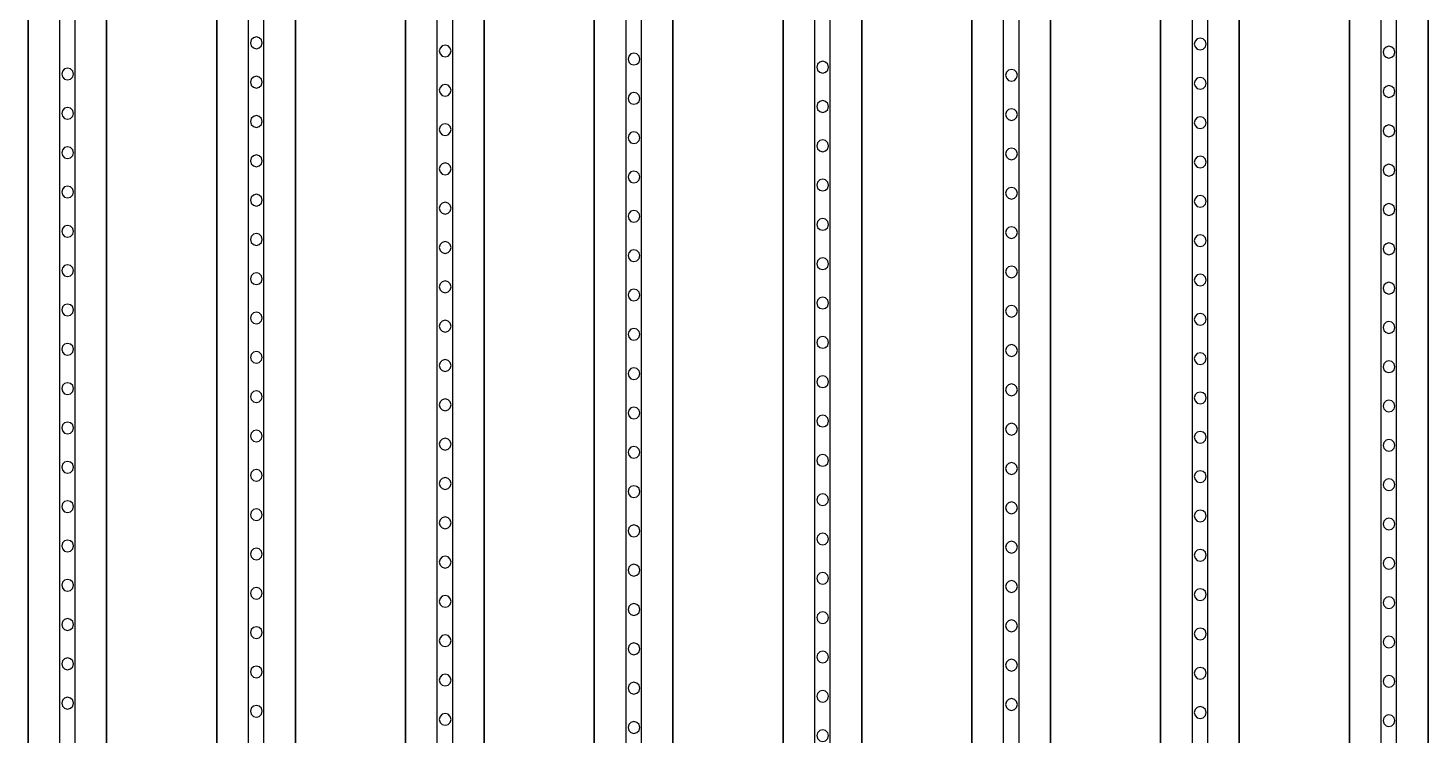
# Model space of a CAD drawing. Header units: metres. Extents: x -1550 to 1550, y -904 to 26100.
# Drawn here: x 12 to 190, y 6365.9 to 6455.8 of the extents above; entities that cross this region are included whole.
import ezdxf

# ---------------------------------------------------------------- set-up
doc = ezdxf.new("R2010")
doc.units = ezdxf.units.M
for name, color, linetype in [('Metal', 4, 'CONTINUOUS'), ('pattern_ionp', 7, 'CONTINUOUS'), ('Polyimide', 3, 'CONTINUOUS'), ('Polyimide_Negative', 5, 'CONTINUOUS')]:
    doc.layers.add(name, color=color, linetype=linetype)

msp = doc.modelspace()

# ---------------------------------------------------------------- linework, layer by layer
at = {"layer": 'Metal'}
for points in [[(18, 8.5), (18, 11993.5), (16, 11993.5), (16, 11993.5), (16, 8.5)], [(42, 262.47), (42, 11993.5), (40, 11993.5), (40, 11993.5), (40, 262.47)], [(66, 516.44), (66, 11993.5), (64, 11993.5), (64, 11993.5), (64, 516.44)], [(90, 770.4), (90, 11993.5), (88, 11993.5), (88, 11993.5), (88, 770.4)], [(114, 1024.37), (114, 11993.5), (112, 11993.5), (112, 11993.5), (112, 1024.37)], [(138, 1278.34), (138, 11993.5), (136, 11993.5), (136, 11993.5), (136, 1278.34)], [(162, 1532.31), (162, 11993.5), (160, 11993.5), (160, 11993.5), (160, 1532.31)], [(186, 1786.28), (186, 11993.5), (184, 11993.5), (184, 11993.5), (184, 1786.28)]]:
    msp.add_lwpolyline(points, dxfattribs=at)
at = {"layer": 'pattern_ionp'}
for points in [[(41.79, 6453.91), (41.69, 6454.29), (41.41, 6454.56), (41.04, 6454.66), (40.66, 6454.56), (40.39, 6454.29), (40.29, 6453.91), (40.39, 6453.54), (40.66, 6453.26), (41.04, 6453.16), (41.41, 6453.26), (41.69, 6453.54), (41.79, 6453.91)], [(161.79, 6453.75), (161.69, 6454.13), (161.41, 6454.4), (161.04, 6454.5), (160.66, 6454.4), (160.39, 6454.13), (160.29, 6453.75), (160.39, 6453.38), (160.66, 6453.1), (161.04, 6453), (161.41, 6453.1), (161.69, 6453.38), (161.79, 6453.75)], [(65.79, 6452.88), (65.69, 6453.25), (65.41, 6453.53), (65.04, 6453.63), (64.66, 6453.53), (64.39, 6453.25), (64.29, 6452.88), (64.39, 6452.5), (64.66, 6452.23), (65.04, 6452.13), (65.41, 6452.23), (65.69, 6452.5), (65.79, 6452.88)], [(89.79, 6451.85), (89.69, 6452.22), (89.41, 6452.5), (89.04, 6452.6), (88.66, 6452.5), (88.39, 6452.22), (88.29, 6451.85), (88.39, 6451.47), (88.66, 6451.2), (89.04, 6451.1), (89.41, 6451.2), (89.69, 6451.47), (89.79, 6451.85)], [(185.79, 6452.72), (185.69, 6453.1), (185.41, 6453.37), (185.04, 6453.47), (184.66, 6453.37), (184.39, 6453.1), (184.29, 6452.72), (184.39, 6452.35), (184.66, 6452.07), (185.04, 6451.97), (185.41, 6452.07), (185.69, 6452.35), (185.79, 6452.72)], [(113.79, 6450.82), (113.69, 6451.19), (113.41, 6451.47), (113.04, 6451.57), (112.66, 6451.47), (112.39, 6451.19), (112.29, 6450.82), (112.39, 6450.44), (112.66, 6450.17), (113.04, 6450.07), (113.41, 6450.17), (113.69, 6450.44), (113.79, 6450.82)], [(17.79, 6449.94), (17.69, 6450.32), (17.41, 6450.59), (17.04, 6450.69), (16.66, 6450.59), (16.39, 6450.32), (16.29, 6449.94), (16.39, 6449.57), (16.66, 6449.29), (17.04, 6449.19), (17.41, 6449.29), (17.69, 6449.57), (17.79, 6449.94)], [(41.79, 6448.91), (41.69, 6449.29), (41.41, 6449.56), (41.04, 6449.66), (40.66, 6449.56), (40.39, 6449.29), (40.29, 6448.91), (40.39, 6448.54), (40.66, 6448.26), (41.04, 6448.16), (41.41, 6448.26), (41.69, 6448.54), (41.79, 6448.91)], [(137.79, 6449.78), (137.69, 6450.16), (137.41, 6450.43), (137.04, 6450.53), (136.66, 6450.43), (136.39, 6450.16), (136.29, 6449.78), (136.39, 6449.41), (136.66, 6449.14), (137.04, 6449.03), (137.41, 6449.14), (137.69, 6449.41), (137.79, 6449.78)], [(161.79, 6448.75), (161.69, 6449.13), (161.41, 6449.4), (161.04, 6449.5), (160.66, 6449.4), (160.39, 6449.13), (160.29, 6448.75), (160.39, 6448.38), (160.66, 6448.1), (161.04, 6448), (161.41, 6448.1), (161.69, 6448.38), (161.79, 6448.75)], [(65.79, 6447.88), (65.69, 6448.25), (65.41, 6448.53), (65.04, 6448.63), (64.66, 6448.53), (64.39, 6448.25), (64.29, 6447.88), (64.39, 6447.5), (64.66, 6447.23), (65.04, 6447.13), (65.41, 6447.23), (65.69, 6447.5), (65.79, 6447.88)], [(89.79, 6446.85), (89.69, 6447.22), (89.41, 6447.5), (89.04, 6447.6), (88.66, 6447.5), (88.39, 6447.22), (88.29, 6446.85), (88.39, 6446.47), (88.66, 6446.2), (89.04, 6446.1), (89.41, 6446.2), (89.69, 6446.47), (89.79, 6446.85)], [(185.79, 6447.72), (185.69, 6448.1), (185.41, 6448.37), (185.04, 6448.47), (184.66, 6448.37), (184.39, 6448.1), (184.29, 6447.72), (184.39, 6447.35), (184.66, 6447.07), (185.04, 6446.97), (185.41, 6447.07), (185.69, 6447.35), (185.79, 6447.72)], [(17.79, 6444.94), (17.69, 6445.32), (17.41, 6445.59), (17.04, 6445.69), (16.66, 6445.59), (16.39, 6445.32), (16.29, 6444.94), (16.39, 6444.57), (16.66, 6444.29), (17.04, 6444.19), (17.41, 6444.29), (17.69, 6444.57), (17.79, 6444.94)], [(113.79, 6445.82), (113.69, 6446.19), (113.41, 6446.47), (113.04, 6446.57), (112.66, 6446.47), (112.39, 6446.19), (112.29, 6445.82), (112.39, 6445.44), (112.66, 6445.17), (113.04, 6445.07), (113.41, 6445.17), (113.69, 6445.44), (113.79, 6445.82)], [(137.79, 6444.78), (137.69, 6445.16), (137.41, 6445.43), (137.04, 6445.53), (136.66, 6445.43), (136.39, 6445.16), (136.29, 6444.78), (136.39, 6444.41), (136.66, 6444.14), (137.04, 6444.03), (137.41, 6444.14), (137.69, 6444.41), (137.79, 6444.78)], [(41.79, 6443.91), (41.69, 6444.29), (41.41, 6444.56), (41.04, 6444.66), (40.66, 6444.56), (40.39, 6444.29), (40.29, 6443.91), (40.39, 6443.54), (40.66, 6443.26), (41.04, 6443.16), (41.41, 6443.26), (41.69, 6443.54), (41.79, 6443.91)], [(65.79, 6442.88), (65.69, 6443.25), (65.41, 6443.53), (65.04, 6443.63), (64.66, 6443.53), (64.39, 6443.25), (64.29, 6442.88), (64.39, 6442.5), (64.66, 6442.23), (65.04, 6442.13), (65.41, 6442.23), (65.69, 6442.5), (65.79, 6442.88)], [(161.79, 6443.75), (161.69, 6444.13), (161.41, 6444.4), (161.04, 6444.5), (160.66, 6444.4), (160.39, 6444.13), (160.29, 6443.75), (160.39, 6443.38), (160.66, 6443.1), (161.04, 6443), (161.41, 6443.1), (161.69, 6443.38), (161.79, 6443.75)], [(89.79, 6441.85), (89.69, 6442.22), (89.41, 6442.5), (89.04, 6442.6), (88.66, 6442.5), (88.39, 6442.22), (88.29, 6441.85), (88.39, 6441.47), (88.66, 6441.2), (89.04, 6441.1), (89.41, 6441.2), (89.69, 6441.47), (89.79, 6441.85)], [(185.79, 6442.72), (185.69, 6443.1), (185.41, 6443.37), (185.04, 6443.47), (184.66, 6443.37), (184.39, 6443.1), (184.29, 6442.72), (184.39, 6442.35), (184.66, 6442.07), (185.04, 6441.97), (185.41, 6442.07), (185.69, 6442.35), (185.79, 6442.72)], [(17.79, 6439.94), (17.69, 6440.32), (17.41, 6440.59), (17.04, 6440.69), (16.66, 6440.59), (16.39, 6440.32), (16.29, 6439.94), (16.39, 6439.57), (16.66, 6439.29), (17.04, 6439.19), (17.41, 6439.29), (17.69, 6439.57), (17.79, 6439.94)], [(113.79, 6440.82), (113.69, 6441.19), (113.41, 6441.47), (113.04, 6441.57), (112.66, 6441.47), (112.39, 6441.19), (112.29, 6440.82), (112.39, 6440.44), (112.66, 6440.17), (113.04, 6440.07), (113.41, 6440.17), (113.69, 6440.44), (113.79, 6440.82)], [(137.79, 6439.78), (137.69, 6440.16), (137.41, 6440.43), (137.04, 6440.53), (136.66, 6440.43), (136.39, 6440.16), (136.29, 6439.78), (136.39, 6439.41), (136.66, 6439.14), (137.04, 6439.03), (137.41, 6439.14), (137.69, 6439.41), (137.79, 6439.78)], [(41.79, 6438.91), (41.69, 6439.29), (41.41, 6439.56), (41.04, 6439.66), (40.66, 6439.56), (40.39, 6439.29), (40.29, 6438.91), (40.39, 6438.54), (40.66, 6438.26), (41.04, 6438.16), (41.41, 6438.26), (41.69, 6438.54), (41.79, 6438.91)], [(65.79, 6437.88), (65.69, 6438.25), (65.41, 6438.53), (65.04, 6438.63), (64.66, 6438.53), (64.39, 6438.25), (64.29, 6437.88), (64.39, 6437.5), (64.66, 6437.23), (65.04, 6437.13), (65.41, 6437.23), (65.69, 6437.5), (65.79, 6437.88)], [(161.79, 6438.75), (161.69, 6439.13), (161.41, 6439.4), (161.04, 6439.5), (160.66, 6439.4), (160.39, 6439.13), (160.29, 6438.75), (160.39, 6438.38), (160.66, 6438.1), (161.04, 6438), (161.41, 6438.1), (161.69, 6438.38), (161.79, 6438.75)], [(185.79, 6437.72), (185.69, 6438.1), (185.41, 6438.37), (185.04, 6438.47), (184.66, 6438.37), (184.39, 6438.1), (184.29, 6437.72), (184.39, 6437.35), (184.66, 6437.07), (185.04, 6436.97), (185.41, 6437.07), (185.69, 6437.35), (185.79, 6437.72)], [(89.79, 6436.85), (89.69, 6437.22), (89.41, 6437.5), (89.04, 6437.6), (88.66, 6437.5), (88.39, 6437.22), (88.29, 6436.85), (88.39, 6436.47), (88.66, 6436.2), (89.04, 6436.1), (89.41, 6436.2), (89.69, 6436.47), (89.79, 6436.85)], [(113.79, 6435.82), (113.69, 6436.19), (113.41, 6436.47), (113.04, 6436.57), (112.66, 6436.47), (112.39, 6436.19), (112.29, 6435.82), (112.39, 6435.44), (112.66, 6435.17), (113.04, 6435.07), (113.41, 6435.17), (113.69, 6435.44), (113.79, 6435.82)], [(17.79, 6434.94), (17.69, 6435.32), (17.41, 6435.59), (17.04, 6435.69), (16.66, 6435.59), (16.39, 6435.32), (16.29, 6434.94), (16.39, 6434.57), (16.66, 6434.29), (17.04, 6434.19), (17.41, 6434.29), (17.69, 6434.57), (17.79, 6434.94)], [(137.79, 6434.78), (137.69, 6435.16), (137.41, 6435.43), (137.04, 6435.53), (136.66, 6435.43), (136.39, 6435.16), (136.29, 6434.78), (136.39, 6434.41), (136.66, 6434.14), (137.04, 6434.03), (137.41, 6434.14), (137.69, 6434.41), (137.79, 6434.78)], [(41.79, 6433.91), (41.69, 6434.29), (41.41, 6434.56), (41.04, 6434.66), (40.66, 6434.56), (40.39, 6434.29), (40.29, 6433.91), (40.39, 6433.54), (40.66, 6433.26), (41.04, 6433.16), (41.41, 6433.26), (41.69, 6433.54), (41.79, 6433.91)], [(65.79, 6432.88), (65.69, 6433.25), (65.41, 6433.53), (65.04, 6433.63), (64.66, 6433.53), (64.39, 6433.25), (64.29, 6432.88), (64.39, 6432.5), (64.66, 6432.23), (65.04, 6432.13), (65.41, 6432.23), (65.69, 6432.5), (65.79, 6432.88)], [(161.79, 6433.75), (161.69, 6434.13), (161.41, 6434.4), (161.04, 6434.5), (160.66, 6434.4), (160.39, 6434.13), (160.29, 6433.75), (160.39, 6433.38), (160.66, 6433.1), (161.04, 6433), (161.41, 6433.1), (161.69, 6433.38), (161.79, 6433.75)], [(185.79, 6432.72), (185.69, 6433.1), (185.41, 6433.37), (185.04, 6433.47), (184.66, 6433.37), (184.39, 6433.1), (184.29, 6432.72), (184.39, 6432.35), (184.66, 6432.07), (185.04, 6431.97), (185.41, 6432.07), (185.69, 6432.35), (185.79, 6432.72)], [(89.79, 6431.85), (89.69, 6432.22), (89.41, 6432.5), (89.04, 6432.6), (88.66, 6432.5), (88.39, 6432.22), (88.29, 6431.85), (88.39, 6431.47), (88.66, 6431.2), (89.04, 6431.1), (89.41, 6431.2), (89.69, 6431.47), (89.79, 6431.85)], [(113.79, 6430.82), (113.69, 6431.19), (113.41, 6431.47), (113.04, 6431.57), (112.66, 6431.47), (112.39, 6431.19), (112.29, 6430.82), (112.39, 6430.44), (112.66, 6430.17), (113.04, 6430.07), (113.41, 6430.17), (113.69, 6430.44), (113.79, 6430.82)], [(17.79, 6429.94), (17.69, 6430.32), (17.41, 6430.59), (17.04, 6430.69), (16.66, 6430.59), (16.39, 6430.32), (16.29, 6429.94), (16.39, 6429.57), (16.66, 6429.29), (17.04, 6429.19), (17.41, 6429.29), (17.69, 6429.57), (17.79, 6429.94)], [(41.79, 6428.91), (41.69, 6429.29), (41.41, 6429.56), (41.04, 6429.66), (40.66, 6429.56), (40.39, 6429.29), (40.29, 6428.91), (40.39, 6428.54), (40.66, 6428.26), (41.04, 6428.16), (41.41, 6428.26), (41.69, 6428.54), (41.79, 6428.91)], [(137.79, 6429.78), (137.69, 6430.16), (137.41, 6430.43), (137.04, 6430.53), (136.66, 6430.43), (136.39, 6430.16), (136.29, 6429.78), (136.39, 6429.41), (136.66, 6429.14), (137.04, 6429.03), (137.41, 6429.14), (137.69, 6429.41), (137.79, 6429.78)], [(161.79, 6428.75), (161.69, 6429.13), (161.41, 6429.4), (161.04, 6429.5), (160.66, 6429.4), (160.39, 6429.13), (160.29, 6428.75), (160.39, 6428.38), (160.66, 6428.1), (161.04, 6428), (161.41, 6428.1), (161.69, 6428.38), (161.79, 6428.75)], [(65.79, 6427.88), (65.69, 6428.25), (65.41, 6428.53), (65.04, 6428.63), (64.66, 6428.53), (64.39, 6428.25), (64.29, 6427.88), (64.39, 6427.5), (64.66, 6427.23), (65.04, 6427.13), (65.41, 6427.23), (65.69, 6427.5), (65.79, 6427.88)], [(89.79, 6426.85), (89.69, 6427.22), (89.41, 6427.5), (89.04, 6427.6), (88.66, 6427.5), (88.39, 6427.22), (88.29, 6426.85), (88.39, 6426.47), (88.66, 6426.2), (89.04, 6426.1), (89.41, 6426.2), (89.69, 6426.47), (89.79, 6426.85)], [(185.79, 6427.72), (185.69, 6428.1), (185.41, 6428.37), (185.04, 6428.47), (184.66, 6428.37), (184.39, 6428.1), (184.29, 6427.72), (184.39, 6427.35), (184.66, 6427.07), (185.04, 6426.97), (185.41, 6427.07), (185.69, 6427.35), (185.79, 6427.72)], [(113.79, 6425.82), (113.69, 6426.19), (113.41, 6426.47), (113.04, 6426.57), (112.66, 6426.47), (112.39, 6426.19), (112.29, 6425.82), (112.39, 6425.44), (112.66, 6425.17), (113.04, 6425.07), (113.41, 6425.17), (113.69, 6425.44), (113.79, 6425.82)], [(17.79, 6424.94), (17.69, 6425.32), (17.41, 6425.59), (17.04, 6425.69), (16.66, 6425.59), (16.39, 6425.32), (16.29, 6424.94), (16.39, 6424.57), (16.66, 6424.29), (17.04, 6424.19), (17.41, 6424.29), (17.69, 6424.57), (17.79, 6424.94)], [(41.79, 6423.91), (41.69, 6424.29), (41.41, 6424.56), (41.04, 6424.66), (40.66, 6424.56), (40.39, 6424.29), (40.29, 6423.91), (40.39, 6423.54), (40.66, 6423.26), (41.04, 6423.16), (41.41, 6423.26), (41.69, 6423.54), (41.79, 6423.91)], [(137.79, 6424.78), (137.69, 6425.16), (137.41, 6425.43), (137.04, 6425.53), (136.66, 6425.43), (136.39, 6425.16), (136.29, 6424.78), (136.39, 6424.41), (136.66, 6424.14), (137.04, 6424.03), (137.41, 6424.14), (137.69, 6424.41), (137.79, 6424.78)], [(161.79, 6423.75), (161.69, 6424.13), (161.41, 6424.4), (161.04, 6424.5), (160.66, 6424.4), (160.39, 6424.13), (160.29, 6423.75), (160.39, 6423.38), (160.66, 6423.1), (161.04, 6423), (161.41, 6423.1), (161.69, 6423.38), (161.79, 6423.75)], [(65.79, 6422.88), (65.69, 6423.25), (65.41, 6423.53), (65.04, 6423.63), (64.66, 6423.53), (64.39, 6423.25), (64.29, 6422.88), (64.39, 6422.5), (64.66, 6422.23), (65.04, 6422.13), (65.41, 6422.23), (65.69, 6422.5), (65.79, 6422.88)], [(89.79, 6421.85), (89.69, 6422.22), (89.41, 6422.5), (89.04, 6422.6), (88.66, 6422.5), (88.39, 6422.22), (88.29, 6421.85), (88.39, 6421.47), (88.66, 6421.2), (89.04, 6421.1), (89.41, 6421.2), (89.69, 6421.47), (89.79, 6421.85)], [(185.79, 6422.72), (185.69, 6423.1), (185.41, 6423.37), (185.04, 6423.47), (184.66, 6423.37), (184.39, 6423.1), (184.29, 6422.72), (184.39, 6422.35), (184.66, 6422.07), (185.04, 6421.97), (185.41, 6422.07), (185.69, 6422.35), (185.79, 6422.72)], [(17.79, 6419.94), (17.69, 6420.32), (17.41, 6420.59), (17.04, 6420.69), (16.66, 6420.59), (16.39, 6420.32), (16.29, 6419.94), (16.39, 6419.57), (16.66, 6419.29), (17.04, 6419.19), (17.41, 6419.29), (17.69, 6419.57), (17.79, 6419.94)], [(113.79, 6420.82), (113.69, 6421.19), (113.41, 6421.47), (113.04, 6421.57), (112.66, 6421.47), (112.39, 6421.19), (112.29, 6420.82), (112.39, 6420.44), (112.66, 6420.17), (113.04, 6420.07), (113.41, 6420.17), (113.69, 6420.44), (113.79, 6420.82)], [(137.79, 6419.78), (137.69, 6420.16), (137.41, 6420.43), (137.04, 6420.53), (136.66, 6420.43), (136.39, 6420.16), (136.29, 6419.78), (136.39, 6419.41), (136.66, 6419.14), (137.04, 6419.03), (137.41, 6419.14), (137.69, 6419.41), (137.79, 6419.78)], [(41.79, 6418.91), (41.69, 6419.29), (41.41, 6419.56), (41.04, 6419.66), (40.66, 6419.56), (40.39, 6419.29), (40.29, 6418.91), (40.39, 6418.54), (40.66, 6418.26), (41.04, 6418.16), (41.41, 6418.26), (41.69, 6418.54), (41.79, 6418.91)], [(161.79, 6418.75), (161.69, 6419.13), (161.41, 6419.4), (161.04, 6419.5), (160.66, 6419.4), (160.39, 6419.13), (160.29, 6418.75), (160.39, 6418.38), (160.66, 6418.1), (161.04, 6418), (161.41, 6418.1), (161.69, 6418.38), (161.79, 6418.75)], [(65.79, 6417.88), (65.69, 6418.25), (65.41, 6418.53), (65.04, 6418.63), (64.66, 6418.53), (64.39, 6418.25), (64.29, 6417.88), (64.39, 6417.5), (64.66, 6417.23), (65.04, 6417.13), (65.41, 6417.23), (65.69, 6417.5), (65.79, 6417.88)], [(89.79, 6416.85), (89.69, 6417.22), (89.41, 6417.5), (89.04, 6417.6), (88.66, 6417.5), (88.39, 6417.22), (88.29, 6416.85), (88.39, 6416.47), (88.66, 6416.2), (89.04, 6416.1), (89.41, 6416.2), (89.69, 6416.47), (89.79, 6416.85)], [(185.79, 6417.72), (185.69, 6418.1), (185.41, 6418.37), (185.04, 6418.47), (184.66, 6418.37), (184.39, 6418.1), (184.29, 6417.72), (184.39, 6417.35), (184.66, 6417.07), (185.04, 6416.97), (185.41, 6417.07), (185.69, 6417.35), (185.79, 6417.72)], [(17.79, 6414.94), (17.69, 6415.32), (17.41, 6415.59), (17.04, 6415.69), (16.66, 6415.59), (16.39, 6415.32), (16.29, 6414.94), (16.39, 6414.57), (16.66, 6414.29), (17.04, 6414.19), (17.41, 6414.29), (17.69, 6414.57), (17.79, 6414.94)], [(113.79, 6415.82), (113.69, 6416.19), (113.41, 6416.47), (113.04, 6416.57), (112.66, 6416.47), (112.39, 6416.19), (112.29, 6415.82), (112.39, 6415.44), (112.66, 6415.17), (113.04, 6415.07), (113.41, 6415.17), (113.69, 6415.44), (113.79, 6415.82)], [(137.79, 6414.78), (137.69, 6415.16), (137.41, 6415.43), (137.04, 6415.53), (136.66, 6415.43), (136.39, 6415.16), (136.29, 6414.78), (136.39, 6414.41), (136.66, 6414.14), (137.04, 6414.03), (137.41, 6414.14), (137.69, 6414.41), (137.79, 6414.78)], [(41.79, 6413.91), (41.69, 6414.29), (41.41, 6414.56), (41.04, 6414.66), (40.66, 6414.56), (40.39, 6414.29), (40.29, 6413.91), (40.39, 6413.54), (40.66, 6413.26), (41.04, 6413.16), (41.41, 6413.26), (41.69, 6413.54), (41.79, 6413.91)], [(65.79, 6412.88), (65.69, 6413.25), (65.41, 6413.53), (65.04, 6413.63), (64.66, 6413.53), (64.39, 6413.25), (64.29, 6412.88), (64.39, 6412.5), (64.66, 6412.23), (65.04, 6412.13), (65.41, 6412.23), (65.69, 6412.5), (65.79, 6412.88)], [(161.79, 6413.75), (161.69, 6414.13), (161.41, 6414.4), (161.04, 6414.5), (160.66, 6414.4), (160.39, 6414.13), (160.29, 6413.75), (160.39, 6413.38), (160.66, 6413.1), (161.04, 6413), (161.41, 6413.1), (161.69, 6413.38), (161.79, 6413.75)], [(185.79, 6412.72), (185.69, 6413.1), (185.41, 6413.37), (185.04, 6413.47), (184.66, 6413.37), (184.39, 6413.1), (184.29, 6412.72), (184.39, 6412.35), (184.66, 6412.07), (185.04, 6411.97), (185.41, 6412.07), (185.69, 6412.35), (185.79, 6412.72)], [(89.79, 6411.85), (89.69, 6412.22), (89.41, 6412.5), (89.04, 6412.6), (88.66, 6412.5), (88.39, 6412.22), (88.29, 6411.85), (88.39, 6411.47), (88.66, 6411.2), (89.04, 6411.1), (89.41, 6411.2), (89.69, 6411.47), (89.79, 6411.85)], [(113.79, 6410.82), (113.69, 6411.19), (113.41, 6411.47), (113.04, 6411.57), (112.66, 6411.47), (112.39, 6411.19), (112.29, 6410.82), (112.39, 6410.44), (112.66, 6410.17), (113.04, 6410.07), (113.41, 6410.17), (113.69, 6410.44), (113.79, 6410.82)], [(17.79, 6409.94), (17.69, 6410.32), (17.41, 6410.59), (17.04, 6410.69), (16.66, 6410.59), (16.39, 6410.32), (16.29, 6409.94), (16.39, 6409.57), (16.66, 6409.29), (17.04, 6409.19), (17.41, 6409.29), (17.69, 6409.57), (17.79, 6409.94)], [(137.79, 6409.78), (137.69, 6410.16), (137.41, 6410.43), (137.04, 6410.53), (136.66, 6410.43), (136.39, 6410.16), (136.29, 6409.78), (136.39, 6409.41), (136.66, 6409.14), (137.04, 6409.03), (137.41, 6409.14), (137.69, 6409.41), (137.79, 6409.78)], [(41.79, 6408.91), (41.69, 6409.29), (41.41, 6409.56), (41.04, 6409.66), (40.66, 6409.56), (40.39, 6409.29), (40.29, 6408.91), (40.39, 6408.54), (40.66, 6408.26), (41.04, 6408.16), (41.41, 6408.26), (41.69, 6408.54), (41.79, 6408.91)], [(65.79, 6407.88), (65.69, 6408.25), (65.41, 6408.53), (65.04, 6408.63), (64.66, 6408.53), (64.39, 6408.25), (64.29, 6407.88), (64.39, 6407.5), (64.66, 6407.23), (65.04, 6407.13), (65.41, 6407.23), (65.69, 6407.5), (65.79, 6407.88)], [(161.79, 6408.75), (161.69, 6409.13), (161.41, 6409.4), (161.04, 6409.5), (160.66, 6409.4), (160.39, 6409.13), (160.29, 6408.75), (160.39, 6408.38), (160.66, 6408.1), (161.04, 6408), (161.41, 6408.1), (161.69, 6408.38), (161.79, 6408.75)], [(185.79, 6407.72), (185.69, 6408.1), (185.41, 6408.37), (185.04, 6408.47), (184.66, 6408.37), (184.39, 6408.1), (184.29, 6407.72), (184.39, 6407.35), (184.66, 6407.07), (185.04, 6406.97), (185.41, 6407.07), (185.69, 6407.35), (185.79, 6407.72)], [(89.79, 6406.85), (89.69, 6407.22), (89.41, 6407.5), (89.04, 6407.6), (88.66, 6407.5), (88.39, 6407.22), (88.29, 6406.85), (88.39, 6406.47), (88.66, 6406.2), (89.04, 6406.1), (89.41, 6406.2), (89.69, 6406.47), (89.79, 6406.85)], [(113.79, 6405.82), (113.69, 6406.19), (113.41, 6406.47), (113.04, 6406.57), (112.66, 6406.47), (112.39, 6406.19), (112.29, 6405.82), (112.39, 6405.44), (112.66, 6405.17), (113.04, 6405.07), (113.41, 6405.17), (113.69, 6405.44), (113.79, 6405.82)], [(17.79, 6404.94), (17.69, 6405.32), (17.41, 6405.59), (17.04, 6405.69), (16.66, 6405.59), (16.39, 6405.32), (16.29, 6404.94), (16.39, 6404.57), (16.66, 6404.29), (17.04, 6404.19), (17.41, 6404.29), (17.69, 6404.57), (17.79, 6404.94)], [(41.79, 6403.91), (41.69, 6404.29), (41.41, 6404.56), (41.04, 6404.66), (40.66, 6404.56), (40.39, 6404.29), (40.29, 6403.91), (40.39, 6403.54), (40.66, 6403.26), (41.04, 6403.16), (41.41, 6403.26), (41.69, 6403.54), (41.79, 6403.91)], [(137.79, 6404.78), (137.69, 6405.16), (137.41, 6405.43), (137.04, 6405.53), (136.66, 6405.43), (136.39, 6405.16), (136.29, 6404.78), (136.39, 6404.41), (136.66, 6404.14), (137.04, 6404.03), (137.41, 6404.14), (137.69, 6404.41), (137.79, 6404.78)], [(161.79, 6403.75), (161.69, 6404.13), (161.41, 6404.4), (161.04, 6404.5), (160.66, 6404.4), (160.39, 6404.13), (160.29, 6403.75), (160.39, 6403.38), (160.66, 6403.1), (161.04, 6403), (161.41, 6403.1), (161.69, 6403.38), (161.79, 6403.75)], [(65.79, 6402.88), (65.69, 6403.25), (65.41, 6403.53), (65.04, 6403.63), (64.66, 6403.53), (64.39, 6403.25), (64.29, 6402.88), (64.39, 6402.5), (64.66, 6402.23), (65.04, 6402.13), (65.41, 6402.23), (65.69, 6402.5), (65.79, 6402.88)], [(185.79, 6402.72), (185.69, 6403.1), (185.41, 6403.37), (185.04, 6403.47), (184.66, 6403.37), (184.39, 6403.1), (184.29, 6402.72), (184.39, 6402.35), (184.66, 6402.07), (185.04, 6401.97), (185.41, 6402.07), (185.69, 6402.35), (185.79, 6402.72)], [(89.79, 6401.85), (89.69, 6402.22), (89.41, 6402.5), (89.04, 6402.6), (88.66, 6402.5), (88.39, 6402.22), (88.29, 6401.85), (88.39, 6401.47), (88.66, 6401.2), (89.04, 6401.1), (89.41, 6401.2), (89.69, 6401.47), (89.79, 6401.85)], [(113.79, 6400.82), (113.69, 6401.19), (113.41, 6401.47), (113.04, 6401.57), (112.66, 6401.47), (112.39, 6401.19), (112.29, 6400.82), (112.39, 6400.44), (112.66, 6400.17), (113.04, 6400.07), (113.41, 6400.17), (113.69, 6400.44), (113.79, 6400.82)], [(17.79, 6399.94), (17.69, 6400.32), (17.41, 6400.59), (17.04, 6400.69), (16.66, 6400.59), (16.39, 6400.32), (16.29, 6399.94), (16.39, 6399.57), (16.66, 6399.29), (17.04, 6399.19), (17.41, 6399.29), (17.69, 6399.57), (17.79, 6399.94)], [(41.79, 6398.91), (41.69, 6399.29), (41.41, 6399.56), (41.04, 6399.66), (40.66, 6399.56), (40.39, 6399.29), (40.29, 6398.91), (40.39, 6398.54), (40.66, 6398.26), (41.04, 6398.16), (41.41, 6398.26), (41.69, 6398.54), (41.79, 6398.91)], [(137.79, 6399.78), (137.69, 6400.16), (137.41, 6400.43), (137.04, 6400.53), (136.66, 6400.43), (136.39, 6400.16), (136.29, 6399.78), (136.39, 6399.41), (136.66, 6399.14), (137.04, 6399.03), (137.41, 6399.14), (137.69, 6399.41), (137.79, 6399.78)], [(161.79, 6398.75), (161.69, 6399.13), (161.41, 6399.4), (161.04, 6399.5), (160.66, 6399.4), (160.39, 6399.13), (160.29, 6398.75), (160.39, 6398.38), (160.66, 6398.1), (161.04, 6398), (161.41, 6398.1), (161.69, 6398.38), (161.79, 6398.75)], [(65.79, 6397.88), (65.69, 6398.25), (65.41, 6398.53), (65.04, 6398.63), (64.66, 6398.53), (64.39, 6398.25), (64.29, 6397.88), (64.39, 6397.5), (64.66, 6397.23), (65.04, 6397.13), (65.41, 6397.23), (65.69, 6397.5), (65.79, 6397.88)], [(89.79, 6396.85), (89.69, 6397.22), (89.41, 6397.5), (89.04, 6397.6), (88.66, 6397.5), (88.39, 6397.22), (88.29, 6396.85), (88.39, 6396.47), (88.66, 6396.2), (89.04, 6396.1), (89.41, 6396.2), (89.69, 6396.47), (89.79, 6396.85)], [(185.79, 6397.72), (185.69, 6398.1), (185.41, 6398.37), (185.04, 6398.47), (184.66, 6398.37), (184.39, 6398.1), (184.29, 6397.72), (184.39, 6397.35), (184.66, 6397.07), (185.04, 6396.97), (185.41, 6397.07), (185.69, 6397.35), (185.79, 6397.72)], [(17.79, 6394.94), (17.69, 6395.32), (17.41, 6395.59), (17.04, 6395.69), (16.66, 6395.59), (16.39, 6395.32), (16.29, 6394.94), (16.39, 6394.57), (16.66, 6394.29), (17.04, 6394.19), (17.41, 6394.29), (17.69, 6394.57), (17.79, 6394.94)], [(113.79, 6395.82), (113.69, 6396.19), (113.41, 6396.47), (113.04, 6396.57), (112.66, 6396.47), (112.39, 6396.19), (112.29, 6395.82), (112.39, 6395.44), (112.66, 6395.17), (113.04, 6395.07), (113.41, 6395.17), (113.69, 6395.44), (113.79, 6395.82)], [(41.79, 6393.91), (41.69, 6394.29), (41.41, 6394.56), (41.04, 6394.66), (40.66, 6394.56), (40.39, 6394.29), (40.29, 6393.91), (40.39, 6393.54), (40.66, 6393.26), (41.04, 6393.16), (41.41, 6393.26), (41.69, 6393.54), (41.79, 6393.91)], [(137.79, 6394.78), (137.69, 6395.16), (137.41, 6395.43), (137.04, 6395.53), (136.66, 6395.43), (136.39, 6395.16), (136.29, 6394.78), (136.39, 6394.41), (136.66, 6394.14), (137.04, 6394.03), (137.41, 6394.14), (137.69, 6394.41), (137.79, 6394.78)], [(161.79, 6393.75), (161.69, 6394.13), (161.41, 6394.4), (161.04, 6394.5), (160.66, 6394.4), (160.39, 6394.13), (160.29, 6393.75), (160.39, 6393.38), (160.66, 6393.1), (161.04, 6393), (161.41, 6393.1), (161.69, 6393.38), (161.79, 6393.75)], [(65.79, 6392.88), (65.69, 6393.25), (65.41, 6393.53), (65.04, 6393.63), (64.66, 6393.53), (64.39, 6393.25), (64.29, 6392.88), (64.39, 6392.5), (64.66, 6392.23), (65.04, 6392.13), (65.41, 6392.23), (65.69, 6392.5), (65.79, 6392.88)], [(89.79, 6391.85), (89.69, 6392.22), (89.41, 6392.5), (89.04, 6392.6), (88.66, 6392.5), (88.39, 6392.22), (88.29, 6391.85), (88.39, 6391.47), (88.66, 6391.2), (89.04, 6391.1), (89.41, 6391.2), (89.69, 6391.47), (89.79, 6391.85)], [(185.79, 6392.72), (185.69, 6393.1), (185.41, 6393.37), (185.04, 6393.47), (184.66, 6393.37), (184.39, 6393.1), (184.29, 6392.72), (184.39, 6392.35), (184.66, 6392.07), (185.04, 6391.97), (185.41, 6392.07), (185.69, 6392.35), (185.79, 6392.72)], [(17.79, 6389.94), (17.69, 6390.32), (17.41, 6390.59), (17.04, 6390.69), (16.66, 6390.59), (16.39, 6390.32), (16.29, 6389.94), (16.39, 6389.57), (16.66, 6389.29), (17.04, 6389.19), (17.41, 6389.29), (17.69, 6389.57), (17.79, 6389.94)], [(113.79, 6390.82), (113.69, 6391.19), (113.41, 6391.47), (113.04, 6391.57), (112.66, 6391.47), (112.39, 6391.19), (112.29, 6390.82), (112.39, 6390.44), (112.66, 6390.17), (113.04, 6390.07), (113.41, 6390.17), (113.69, 6390.44), (113.79, 6390.82)], [(137.79, 6389.78), (137.69, 6390.16), (137.41, 6390.43), (137.04, 6390.53), (136.66, 6390.43), (136.39, 6390.16), (136.29, 6389.78), (136.39, 6389.41), (136.66, 6389.14), (137.04, 6389.03), (137.41, 6389.14), (137.69, 6389.41), (137.79, 6389.78)], [(41.79, 6388.91), (41.69, 6389.29), (41.41, 6389.56), (41.04, 6389.66), (40.66, 6389.56), (40.39, 6389.29), (40.29, 6388.91), (40.39, 6388.54), (40.66, 6388.26), (41.04, 6388.16), (41.41, 6388.26), (41.69, 6388.54), (41.79, 6388.91)], [(65.79, 6387.88), (65.69, 6388.25), (65.41, 6388.53), (65.04, 6388.63), (64.66, 6388.53), (64.39, 6388.25), (64.29, 6387.88), (64.39, 6387.5), (64.66, 6387.23), (65.04, 6387.13), (65.41, 6387.23), (65.69, 6387.5), (65.79, 6387.88)], [(161.79, 6388.75), (161.69, 6389.13), (161.41, 6389.4), (161.04, 6389.5), (160.66, 6389.4), (160.39, 6389.13), (160.29, 6388.75), (160.39, 6388.38), (160.66, 6388.1), (161.04, 6388), (161.41, 6388.1), (161.69, 6388.38), (161.79, 6388.75)], [(185.79, 6387.72), (185.69, 6388.1), (185.41, 6388.37), (185.04, 6388.47), (184.66, 6388.37), (184.39, 6388.1), (184.29, 6387.72), (184.39, 6387.35), (184.66, 6387.07), (185.04, 6386.97), (185.41, 6387.07), (185.69, 6387.35), (185.79, 6387.72)], [(89.79, 6386.85), (89.69, 6387.22), (89.41, 6387.5), (89.04, 6387.6), (88.66, 6387.5), (88.39, 6387.22), (88.29, 6386.85), (88.39, 6386.47), (88.66, 6386.2), (89.04, 6386.1), (89.41, 6386.2), (89.69, 6386.47), (89.79, 6386.85)], [(17.79, 6384.94), (17.69, 6385.32), (17.41, 6385.59), (17.04, 6385.69), (16.66, 6385.59), (16.39, 6385.32), (16.29, 6384.94), (16.39, 6384.57), (16.66, 6384.29), (17.04, 6384.19), (17.41, 6384.29), (17.69, 6384.57), (17.79, 6384.94)], [(113.79, 6385.82), (113.69, 6386.19), (113.41, 6386.47), (113.04, 6386.57), (112.66, 6386.47), (112.39, 6386.19), (112.29, 6385.82), (112.39, 6385.44), (112.66, 6385.17), (113.04, 6385.07), (113.41, 6385.17), (113.69, 6385.44), (113.79, 6385.82)], [(137.79, 6384.78), (137.69, 6385.16), (137.41, 6385.43), (137.04, 6385.53), (136.66, 6385.43), (136.39, 6385.16), (136.29, 6384.78), (136.39, 6384.41), (136.66, 6384.14), (137.04, 6384.03), (137.41, 6384.14), (137.69, 6384.41), (137.79, 6384.78)], [(41.79, 6383.91), (41.69, 6384.29), (41.41, 6384.56), (41.04, 6384.66), (40.66, 6384.56), (40.39, 6384.29), (40.29, 6383.91), (40.39, 6383.54), (40.66, 6383.26), (41.04, 6383.16), (41.41, 6383.26), (41.69, 6383.54), (41.79, 6383.91)], [(65.79, 6382.88), (65.69, 6383.25), (65.41, 6383.53), (65.04, 6383.63), (64.66, 6383.53), (64.39, 6383.25), (64.29, 6382.88), (64.39, 6382.5), (64.66, 6382.23), (65.04, 6382.13), (65.41, 6382.23), (65.69, 6382.5), (65.79, 6382.88)], [(161.79, 6383.75), (161.69, 6384.13), (161.41, 6384.4), (161.04, 6384.5), (160.66, 6384.4), (160.39, 6384.13), (160.29, 6383.75), (160.39, 6383.38), (160.66, 6383.1), (161.04, 6383), (161.41, 6383.1), (161.69, 6383.38), (161.79, 6383.75)], [(185.79, 6382.72), (185.69, 6383.1), (185.41, 6383.37), (185.04, 6383.47), (184.66, 6383.37), (184.39, 6383.1), (184.29, 6382.72), (184.39, 6382.35), (184.66, 6382.07), (185.04, 6381.97), (185.41, 6382.07), (185.69, 6382.35), (185.79, 6382.72)], [(89.79, 6381.85), (89.69, 6382.22), (89.41, 6382.5), (89.04, 6382.6), (88.66, 6382.5), (88.39, 6382.22), (88.29, 6381.85), (88.39, 6381.47), (88.66, 6381.2), (89.04, 6381.1), (89.41, 6381.2), (89.69, 6381.47), (89.79, 6381.85)], [(113.79, 6380.82), (113.69, 6381.19), (113.41, 6381.47), (113.04, 6381.57), (112.66, 6381.47), (112.39, 6381.19), (112.29, 6380.82), (112.39, 6380.44), (112.66, 6380.17), (113.04, 6380.07), (113.41, 6380.17), (113.69, 6380.44), (113.79, 6380.82)], [(17.79, 6379.94), (17.69, 6380.32), (17.41, 6380.59), (17.04, 6380.69), (16.66, 6380.59), (16.39, 6380.32), (16.29, 6379.94), (16.39, 6379.57), (16.66, 6379.29), (17.04, 6379.19), (17.41, 6379.29), (17.69, 6379.57), (17.79, 6379.94)], [(41.79, 6378.91), (41.69, 6379.29), (41.41, 6379.56), (41.04, 6379.66), (40.66, 6379.56), (40.39, 6379.29), (40.29, 6378.91), (40.39, 6378.54), (40.66, 6378.26), (41.04, 6378.16), (41.41, 6378.26), (41.69, 6378.54), (41.79, 6378.91)], [(137.79, 6379.78), (137.69, 6380.16), (137.41, 6380.43), (137.04, 6380.53), (136.66, 6380.43), (136.39, 6380.16), (136.29, 6379.78), (136.39, 6379.41), (136.66, 6379.14), (137.04, 6379.03), (137.41, 6379.14), (137.69, 6379.41), (137.79, 6379.78)], [(65.79, 6377.88), (65.69, 6378.25), (65.41, 6378.53), (65.04, 6378.63), (64.66, 6378.53), (64.39, 6378.25), (64.29, 6377.88), (64.39, 6377.5), (64.66, 6377.23), (65.04, 6377.13), (65.41, 6377.23), (65.69, 6377.5), (65.79, 6377.88)], [(161.79, 6378.75), (161.69, 6379.13), (161.41, 6379.4), (161.04, 6379.5), (160.66, 6379.4), (160.39, 6379.13), (160.29, 6378.75), (160.39, 6378.38), (160.66, 6378.1), (161.04, 6378), (161.41, 6378.1), (161.69, 6378.38), (161.79, 6378.75)], [(185.79, 6377.72), (185.69, 6378.1), (185.41, 6378.37), (185.04, 6378.47), (184.66, 6378.37), (184.39, 6378.1), (184.29, 6377.72), (184.39, 6377.35), (184.66, 6377.07), (185.04, 6376.97), (185.41, 6377.07), (185.69, 6377.35), (185.79, 6377.72)], [(89.79, 6376.85), (89.69, 6377.22), (89.41, 6377.5), (89.04, 6377.6), (88.66, 6377.5), (88.39, 6377.22), (88.29, 6376.85), (88.39, 6376.47), (88.66, 6376.2), (89.04, 6376.1), (89.41, 6376.2), (89.69, 6376.47), (89.79, 6376.85)], [(113.79, 6375.82), (113.69, 6376.19), (113.41, 6376.47), (113.04, 6376.57), (112.66, 6376.47), (112.39, 6376.19), (112.29, 6375.82), (112.39, 6375.44), (112.66, 6375.17), (113.04, 6375.07), (113.41, 6375.17), (113.69, 6375.44), (113.79, 6375.82)], [(17.79, 6374.94), (17.69, 6375.32), (17.41, 6375.59), (17.04, 6375.69), (16.66, 6375.59), (16.39, 6375.32), (16.29, 6374.94), (16.39, 6374.57), (16.66, 6374.29), (17.04, 6374.19), (17.41, 6374.29), (17.69, 6374.57), (17.79, 6374.94)], [(41.79, 6373.91), (41.69, 6374.29), (41.41, 6374.56), (41.04, 6374.66), (40.66, 6374.56), (40.39, 6374.29), (40.29, 6373.91), (40.39, 6373.54), (40.66, 6373.26), (41.04, 6373.16), (41.41, 6373.26), (41.69, 6373.54), (41.79, 6373.91)], [(137.79, 6374.78), (137.69, 6375.16), (137.41, 6375.43), (137.04, 6375.53), (136.66, 6375.43), (136.39, 6375.16), (136.29, 6374.78), (136.39, 6374.41), (136.66, 6374.14), (137.04, 6374.03), (137.41, 6374.14), (137.69, 6374.41), (137.79, 6374.78)], [(161.79, 6373.75), (161.69, 6374.13), (161.41, 6374.4), (161.04, 6374.5), (160.66, 6374.4), (160.39, 6374.13), (160.29, 6373.75), (160.39, 6373.38), (160.66, 6373.1), (161.04, 6373), (161.41, 6373.1), (161.69, 6373.38), (161.79, 6373.75)], [(65.79, 6372.88), (65.69, 6373.25), (65.41, 6373.53), (65.04, 6373.63), (64.66, 6373.53), (64.39, 6373.25), (64.29, 6372.88), (64.39, 6372.5), (64.66, 6372.23), (65.04, 6372.13), (65.41, 6372.23), (65.69, 6372.5), (65.79, 6372.88)], [(89.79, 6371.85), (89.69, 6372.22), (89.41, 6372.5), (89.04, 6372.6), (88.66, 6372.5), (88.39, 6372.22), (88.29, 6371.85), (88.39, 6371.47), (88.66, 6371.2), (89.04, 6371.1), (89.41, 6371.2), (89.69, 6371.47), (89.79, 6371.85)], [(185.79, 6372.72), (185.69, 6373.1), (185.41, 6373.37), (185.04, 6373.47), (184.66, 6373.37), (184.39, 6373.1), (184.29, 6372.72), (184.39, 6372.35), (184.66, 6372.07), (185.04, 6371.97), (185.41, 6372.07), (185.69, 6372.35), (185.79, 6372.72)], [(17.79, 6369.94), (17.69, 6370.32), (17.41, 6370.59), (17.04, 6370.69), (16.66, 6370.59), (16.39, 6370.32), (16.29, 6369.94), (16.39, 6369.57), (16.66, 6369.29), (17.04, 6369.19), (17.41, 6369.29), (17.69, 6369.57), (17.79, 6369.94)], [(113.79, 6370.82), (113.69, 6371.19), (113.41, 6371.47), (113.04, 6371.57), (112.66, 6371.47), (112.39, 6371.19), (112.29, 6370.82), (112.39, 6370.44), (112.66, 6370.17), (113.04, 6370.07), (113.41, 6370.17), (113.69, 6370.44), (113.79, 6370.82)], [(41.79, 6368.91), (41.69, 6369.29), (41.41, 6369.56), (41.04, 6369.66), (40.66, 6369.56), (40.39, 6369.29), (40.29, 6368.91), (40.39, 6368.54), (40.66, 6368.26), (41.04, 6368.16), (41.41, 6368.26), (41.69, 6368.54), (41.79, 6368.91)], [(137.79, 6369.78), (137.69, 6370.16), (137.41, 6370.43), (137.04, 6370.53), (136.66, 6370.43), (136.39, 6370.16), (136.29, 6369.78), (136.39, 6369.41), (136.66, 6369.14), (137.04, 6369.03), (137.41, 6369.14), (137.69, 6369.41), (137.79, 6369.78)], [(161.79, 6368.75), (161.69, 6369.13), (161.41, 6369.4), (161.04, 6369.5), (160.66, 6369.4), (160.39, 6369.13), (160.29, 6368.75), (160.39, 6368.38), (160.66, 6368.1), (161.04, 6368), (161.41, 6368.1), (161.69, 6368.38), (161.79, 6368.75)], [(65.79, 6367.88), (65.69, 6368.25), (65.41, 6368.53), (65.04, 6368.63), (64.66, 6368.53), (64.39, 6368.25), (64.29, 6367.88), (64.39, 6367.5), (64.66, 6367.23), (65.04, 6367.13), (65.41, 6367.23), (65.69, 6367.5), (65.79, 6367.88)], [(89.79, 6366.85), (89.69, 6367.22), (89.41, 6367.5), (89.04, 6367.6), (88.66, 6367.5), (88.39, 6367.22), (88.29, 6366.85), (88.39, 6366.47), (88.66, 6366.2), (89.04, 6366.1), (89.41, 6366.2), (89.69, 6366.47), (89.79, 6366.85)], [(185.79, 6367.72), (185.69, 6368.1), (185.41, 6368.37), (185.04, 6368.47), (184.66, 6368.37), (184.39, 6368.1), (184.29, 6367.72), (184.39, 6367.35), (184.66, 6367.07), (185.04, 6366.97), (185.41, 6367.07), (185.69, 6367.35), (185.79, 6367.72)], [(113.79, 6365.82), (113.69, 6366.19), (113.41, 6366.47), (113.04, 6366.57), (112.66, 6366.47), (112.39, 6366.19), (112.29, 6365.82), (112.39, 6365.44), (112.66, 6365.17), (113.04, 6365.07), (113.41, 6365.17), (113.69, 6365.44), (113.79, 6365.82)]]:
    msp.add_lwpolyline(points, close=True, dxfattribs=at)
at = {"layer": 'Polyimide'}
for points in [[(12, 12.5), (12, 11978.5)], [(22, 11978.5), (22, 12.5)], [(36, 266.47), (36, 11978.5)], [(46, 11978.5), (46, 266.47)], [(60, 520.44), (60, 11978.5)], [(70, 11978.5), (70, 520.44)], [(84, 774.4), (84, 11978.5)], [(94, 11978.5), (94, 774.4)], [(108, 1028.37), (108, 11978.5)], [(118, 11978.5), (118, 1028.37)], [(132, 1282.34), (132, 11978.5)], [(142, 11978.5), (142, 1282.34)], [(156, 1536.31), (156, 11978.5)], [(166, 11978.5), (166, 1536.31)], [(180, 1790.28), (180, 11978.5)], [(190, 11978.5), (190, 1790.28)]]:
    msp.add_lwpolyline(points, dxfattribs=at)
at = {"layer": 'Polyimide_Negative'}
for points in [[(12, 11978.5), (12, 12.5)], [(22, 12.5), (22, 11978.5)], [(36, 11978.5), (36, 266.47)], [(46, 266.47), (46, 11978.5)], [(60, 11978.5), (60, 520.44)], [(70, 520.44), (70, 11978.5)], [(84, 11978.5), (84, 774.4)], [(94, 774.4), (94, 11978.5)], [(108, 11978.5), (108, 1028.37)], [(118, 1028.37), (118, 11978.5)], [(132, 11978.5), (132, 1282.34)], [(142, 1282.34), (142, 11978.5)], [(156, 11978.5), (156, 1536.31)], [(166, 1536.31), (166, 11978.5)], [(180, 11978.5), (180, 1790.28)], [(190, 1790.28), (190, 11978.5)]]:
    msp.add_lwpolyline(points, dxfattribs=at)

doc.saveas('drawing.dxf')
